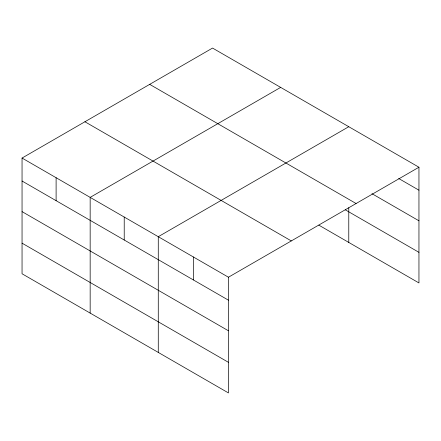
<?xml version="1.0" encoding="UTF-8"?>
<svg xmlns="http://www.w3.org/2000/svg" width="441" height="441" viewBox="0 0 441 441"><rect width="100%" height="100%" fill="white"/><g stroke="black" fill="none" stroke-linecap="round" stroke-linejoin="round"><path stroke-width="0.66" d="M228.449 330.789L228.449 277.218L22.05 158.054L22.05 273.767L228.449 392.931L228.449 330.789L22.05 211.63M318.832 225.142L418.95 282.946L418.95 167.233L212.551 48.069L22.05 158.054M280.663 87.39L90.162 197.375L90.162 313.093M348.776 126.716L158.275 236.701L158.275 352.414M228.449 277.218L418.95 167.233M398.73 178.522L418.95 190.198M371.967 193.682L418.95 220.803M149.686 84.363L356.085 203.527M345.253 209.789L418.95 252.34M84.915 121.76L291.314 240.924M22.05 181.019L228.449 300.183M22.05 243.162L228.449 362.326M348.776 207.711L348.776 242.429M193.362 256.96L193.362 279.925M124.219 217.038L124.219 240.009M56.106 177.717L56.106 200.683"/></g></svg>
